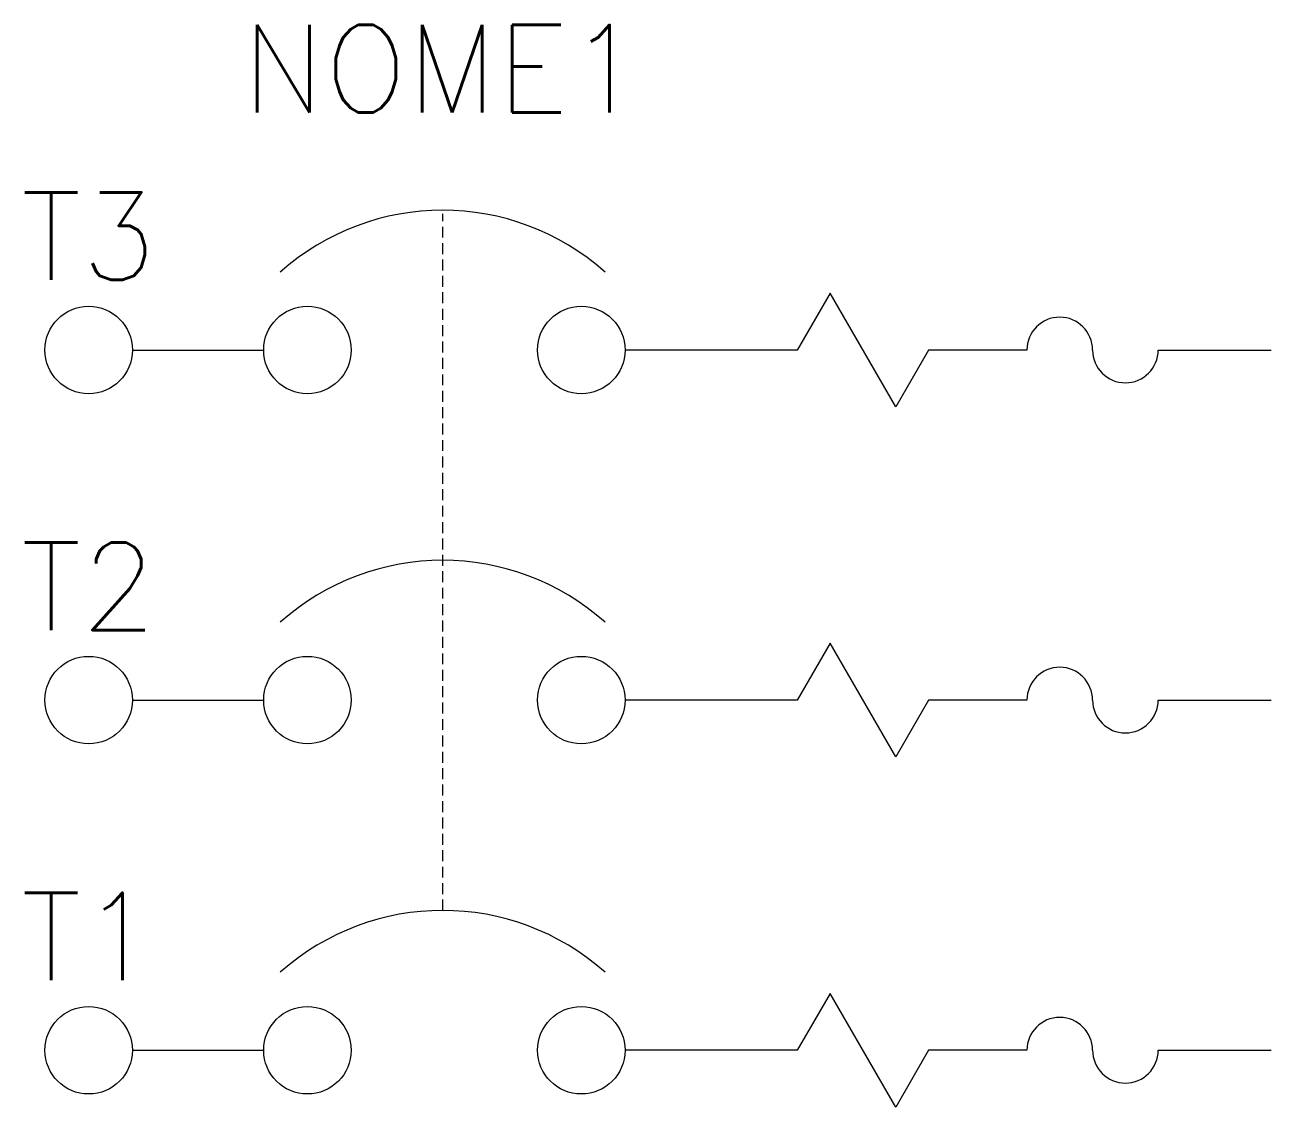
# Model space of a CAD drawing. Header units: millimetres. Extents: x -0.5 to 28, y -17.3 to 7.4.
import ezdxf
from ezdxf.enums import TextEntityAlignment as Align

# ---------------------------------------------------------------- set-up
doc = ezdxf.new("R2010")
doc.units = ezdxf.units.MM
doc.linetypes.add('HIDDEN', pattern=[0.375, 0.25, -0.125])
doc.styles.add('ROMANS', font='romans.shx')

msp = doc.modelspace()

# ---------------------------------------------------------------- linework, layer by layer
at = {"color": 0, "linetype": 'Continuous'}
for p, q in [((17.945, 1.299), (17.195, 0)), ((19.445, -1.299), (17.945, 1.299)), ((17.195, 0), (13.259, 0)), ((20.195, 0), (19.445, -1.299)), ((22.445, 0), (20.195, 0)), ((17.945, -6.701), (17.195, -8)), ((19.445, -9.299), (17.945, -6.701)), ((17.195, -8), (13.259, -8)), ((20.195, -8), (19.445, -9.299)), ((22.445, -8), (20.195, -8)), ((17.945, -14.701), (17.195, -16)), ((19.445, -17.299), (17.945, -14.701)), ((17.195, -16), (13.259, -16)), ((20.195, -16), (19.445, -17.299)), ((22.445, -16), (20.195, -16))]:
    msp.add_line(p, q, dxfattribs=at)
at = {"color": 0}
for p, q in [((2, 0), (5, 0)), ((25.445, 0), (28.025, 0)), ((2, -8), (5, -8)), ((25.445, -8), (28.025, -8)), ((2, -16), (5, -16)), ((25.445, -16), (28.025, -16))]:
    msp.add_line(p, q, dxfattribs=at)
at = {"color": 0, "linetype": 'HIDDEN', "flags": 128}
msp.add_lwpolyline([(9.091, -12.807), (9.091, 3.11)], dxfattribs=at)
at = {"color": 0}
for centre in [(1, 0), (1, -8), (1, -16)]:
    msp.add_circle(centre, 1, dxfattribs=at)
at = {"color": 0, "linetype": 'Continuous'}
for centre in [(6, 0), (12.259, 0), (6, -8), (12.259, -8), (6, -16), (12.259, -16)]:
    msp.add_circle(centre, 1, dxfattribs=at)
for centre, radius, start, end in [((9.091, -2.387), 5.581, 48.3063, 131.6937), ((23.195, 0), 0.75, 0, 180), ((24.695, 0), 0.75, 180, 0), ((9.091, -10.387), 5.581, 48.3063, 131.6937), ((23.195, -8), 0.75, 0, 180), ((24.695, -8), 0.75, 180, 0), ((9.091, -18.387), 5.581, 48.3063, 131.6937), ((23.195, -16), 0.75, 0, 180), ((24.695, -16), 0.75, 180, 0)]:
    msp.add_arc(centre, radius, start, end, dxfattribs=at)

# ---------------------------------------------------------------- texts
at = {"color": 0, "style": 'ROMANS', "flags": 4}
msp.add_attdef('NOME1', text='', height=2, dxfattribs=at).set_placement((9.091, 6.428), align=Align.MIDDLE_CENTER)
at = {"color": 7, "style": 'ROMANS', "flags": 4}
for tag, text, p in [('T3', 'T3', (1, 1)), ('T2', 'T2', (1, -7))]:
    msp.add_attdef(tag, text=text, height=2, dxfattribs=at).set_placement(p, align=Align.BOTTOM_CENTER)
at = {"color": 0, "style": 'ROMANS', "flags": 4}
msp.add_attdef('T1', text='T1', height=2, dxfattribs=at).set_placement((1, -15), align=Align.BOTTOM_CENTER)

doc.saveas('drawing.dxf')
